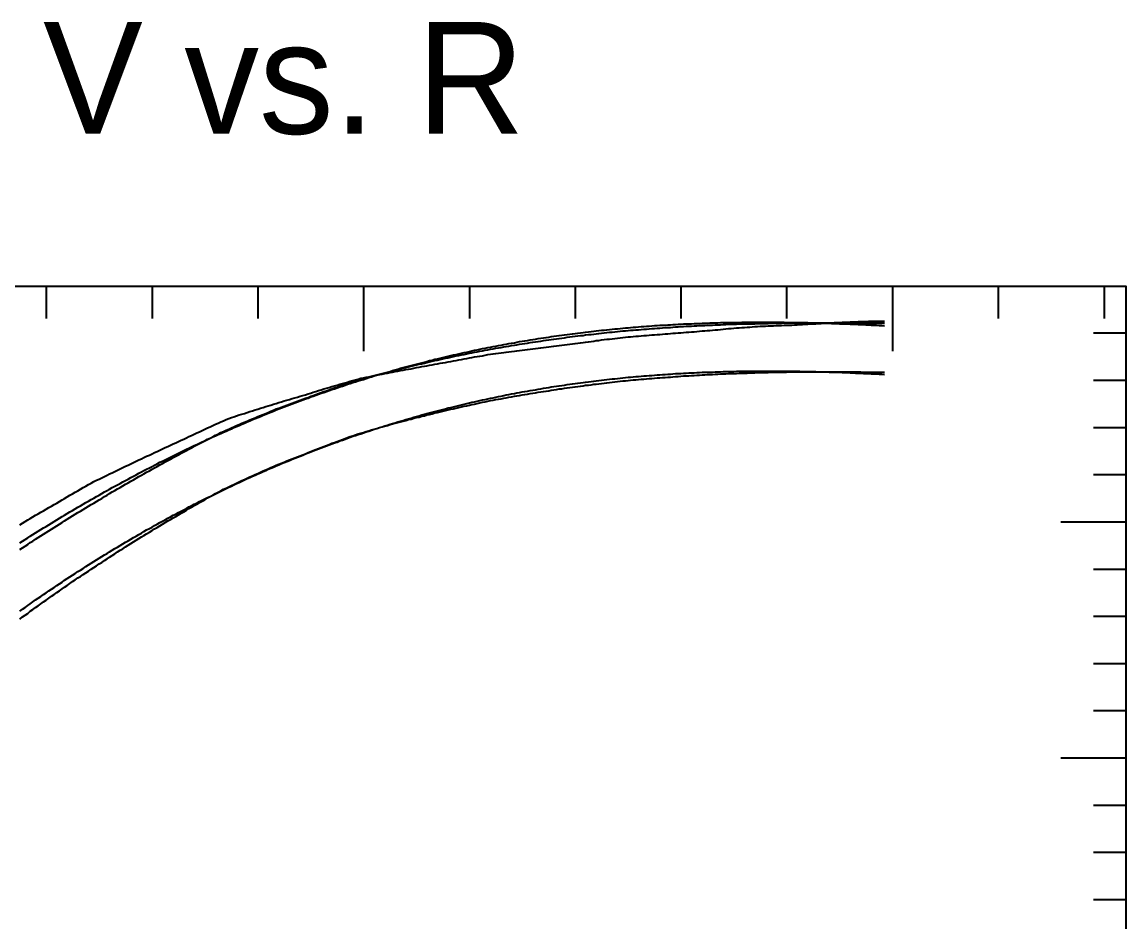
# Model space of a CAD drawing. Extents: x -35 to 179, y -35 to 142.
# Drawn here: x 70.5 to 179.2, y 53.6 to 142.2 of the extents above; entities that cross this region are included whole.
import ezdxf

# ---------------------------------------------------------------- set-up
doc = ezdxf.new("R2010")
doc.units = 0

msp = doc.modelspace()

# ---------------------------------------------------------------- linework, layer by layer
at = {"color": 0}
for p, q in [((72.9, 116.19), (72.9, 112.99)), ((83.32, 116.19), (83.32, 112.99)), ((93.73, 116.19), (93.73, 112.99)), ((104.14, 116.19), (104.14, 109.79)), ((114.56, 116.19), (114.56, 112.99)), ((124.97, 116.19), (124.97, 112.99)), ((135.39, 116.19), (135.39, 112.99)), ((145.8, 116.19), (145.8, 112.99)), ((156.22, 116.19), (156.22, 109.79)), ((166.63, 116.19), (166.63, 112.99)), ((177.05, 116.19), (177.05, 112.99)), ((179.2, 111.54), (176, 111.54)), ((179.2, 106.89), (176, 106.89)), ((179.2, 102.24), (176, 102.24)), ((179.2, 97.6), (176, 97.6)), ((179.2, 92.95), (172.8, 92.95)), ((179.2, 88.3), (176, 88.3)), ((179.2, 83.65), (176, 83.65)), ((179.2, 79.01), (176, 79.01)), ((179.2, 74.36), (176, 74.36)), ((179.2, 69.71), (172.8, 69.71)), ((179.2, 65.06), (176, 65.06)), ((179.2, 60.42), (176, 60.42)), ((179.2, 55.77), (176, 55.77))]:
    msp.add_line(p, q, dxfattribs=at)
msp.add_lwpolyline([(0, 0), (0, 116.19), (179.2, 116.19), (179.2, 0)], close=True, dxfattribs=at)
at = {"color": 6}
msp.add_lwpolyline([(70.3, 92.7), (70.56, 92.85), (70.82, 93), (71.08, 93.16), (71.34, 93.31), (71.6, 93.46), (71.86, 93.62), (72.12, 93.77), (72.38, 93.92), (72.64, 94.07), (72.9, 94.23), (73.16, 94.38), (73.42, 94.53), (73.68, 94.68), (73.94, 94.83), (74.2, 94.99), (74.46, 95.14), (74.72, 95.29), (74.98, 95.44), (75.24, 95.59), (75.5, 95.74), (75.77, 95.89), (76.03, 96.04), (76.29, 96.19), (76.55, 96.35), (76.81, 96.5), (77.07, 96.65), (77.33, 96.8), (77.59, 96.95), (77.85, 97.07), (78.11, 97.19), (78.37, 97.32), (78.63, 97.45), (78.89, 97.57), (79.15, 97.7), (79.41, 97.82), (79.67, 97.95), (79.93, 98.08), (80.19, 98.2), (80.45, 98.33), (80.71, 98.45), (80.97, 98.57), (81.23, 98.7), (81.49, 98.82), (81.75, 98.95), (82.01, 99.07), (82.27, 99.19), (82.53, 99.32), (82.79, 99.44), (83.06, 99.56), (83.32, 99.68), (83.58, 99.8), (83.84, 99.92), (84.1, 100.04), (84.36, 100.17), (84.62, 100.29), (84.88, 100.41), (85.14, 100.53), (85.4, 100.65), (85.66, 100.77), (85.92, 100.89), (86.18, 101.01), (86.44, 101.13), (86.7, 101.25), (86.96, 101.37), (87.22, 101.49), (87.48, 101.61), (87.74, 101.73), (88, 101.85), (88.26, 101.98), (88.52, 102.1), (88.78, 102.22), (89.04, 102.34), (89.3, 102.46), (89.56, 102.58), (89.82, 102.7), (90.09, 102.82), (90.35, 102.94), (90.61, 103.06), (90.87, 103.16), (91.13, 103.24), (91.39, 103.33), (91.65, 103.41), (91.91, 103.5), (92.17, 103.58), (92.43, 103.66), (92.69, 103.75), (92.95, 103.83), (93.21, 103.92), (93.47, 104), (93.73, 104.08), (93.99, 104.16), (94.25, 104.24), (94.51, 104.32), (94.77, 104.4), (95.03, 104.48), (95.29, 104.56), (95.55, 104.64), (95.81, 104.72), (96.07, 104.81), (96.33, 104.88), (96.59, 104.96), (96.85, 105.04), (97.11, 105.11), (97.38, 105.19), (97.64, 105.27), (97.9, 105.35), (98.16, 105.42), (98.42, 105.5), (98.68, 105.58), (98.94, 105.66), (99.2, 105.74), (99.46, 105.82), (99.72, 105.9), (99.98, 105.98), (100.24, 106.06), (100.5, 106.14), (100.76, 106.22), (101.02, 106.3), (101.28, 106.38), (101.54, 106.45), (101.8, 106.52), (102.06, 106.6), (102.32, 106.67), (102.58, 106.74), (102.84, 106.82), (103.1, 106.89), (103.36, 106.96), (103.62, 107.04), (103.88, 107.11), (104.14, 107.16), (104.4, 107.21), (104.67, 107.27), (104.93, 107.32), (105.19, 107.37), (105.45, 107.42), (105.71, 107.47), (105.97, 107.52), (106.23, 107.58), (106.49, 107.63), (106.75, 107.68), (107.01, 107.73), (107.27, 107.77), (107.53, 107.82), (107.79, 107.87), (108.05, 107.92), (108.31, 107.97), (108.57, 108.02), (108.83, 108.06), (109.09, 108.11), (109.35, 108.16), (109.61, 108.21), (109.87, 108.26), (110.13, 108.3), (110.39, 108.35), (110.65, 108.4), (110.91, 108.44), (111.17, 108.49), (111.43, 108.54), (111.7, 108.59), (111.96, 108.64), (112.22, 108.68), (112.48, 108.73), (112.74, 108.78), (113, 108.83), (113.26, 108.88), (113.52, 108.93), (113.78, 108.97), (114.04, 109.02), (114.3, 109.07), (114.56, 109.12), (114.82, 109.16), (115.08, 109.21), (115.34, 109.25), (115.6, 109.3), (115.86, 109.34), (116.12, 109.39), (116.38, 109.44), (116.64, 109.48), (116.9, 109.53), (117.16, 109.57), (117.42, 109.6), (117.68, 109.63), (117.94, 109.66), (118.2, 109.7), (118.46, 109.73), (118.72, 109.76), (118.99, 109.79), (119.25, 109.83), (119.51, 109.86), (119.77, 109.89), (120.03, 109.92), (120.29, 109.96), (120.55, 109.99), (120.81, 110.02), (121.07, 110.05), (121.33, 110.08), (121.59, 110.12), (121.85, 110.15), (122.11, 110.18), (122.37, 110.21), (122.63, 110.24), (122.89, 110.28), (123.15, 110.31), (123.41, 110.34), (123.67, 110.37), (123.93, 110.4), (124.19, 110.43), (124.45, 110.46), (124.71, 110.49), (124.97, 110.53), (125.23, 110.56), (125.49, 110.6), (125.75, 110.63), (126.01, 110.67), (126.28, 110.71), (126.54, 110.74), (126.8, 110.78), (127.06, 110.82), (127.32, 110.85), (127.58, 110.89), (127.84, 110.92), (128.1, 110.95), (128.36, 110.98), (128.62, 111.01), (128.88, 111.04), (129.14, 111.07), (129.4, 111.1), (129.66, 111.13), (129.92, 111.16), (130.18, 111.18), (130.44, 111.21), (130.7, 111.23), (130.96, 111.25), (131.22, 111.27), (131.48, 111.3), (131.74, 111.32), (132, 111.34), (132.26, 111.36), (132.52, 111.38), (132.78, 111.4), (133.04, 111.42), (133.31, 111.44), (133.57, 111.46), (133.83, 111.48), (134.09, 111.5), (134.35, 111.52), (134.61, 111.54), (134.87, 111.56), (135.13, 111.58), (135.39, 111.6), (135.65, 111.62), (135.91, 111.64), (136.17, 111.66), (136.43, 111.68), (136.69, 111.7), (136.95, 111.73), (137.21, 111.75), (137.47, 111.77), (137.73, 111.79), (137.99, 111.81), (138.25, 111.83), (138.51, 111.86), (138.77, 111.88), (139.03, 111.9), (139.29, 111.93), (139.55, 111.95), (139.81, 111.98), (140.07, 112), (140.33, 112.02), (140.6, 112.05), (140.86, 112.07), (141.12, 112.09), (141.38, 112.11), (141.64, 112.13), (141.9, 112.14), (142.16, 112.16), (142.42, 112.18), (142.68, 112.2), (142.94, 112.22), (143.2, 112.24), (143.46, 112.25), (143.72, 112.26), (143.98, 112.27), (144.24, 112.28), (144.5, 112.29), (144.76, 112.3), (145.02, 112.31), (145.28, 112.32), (145.54, 112.33), (145.8, 112.34), (146.06, 112.35), (146.32, 112.36), (146.58, 112.38), (146.84, 112.39), (147.1, 112.41), (147.36, 112.42), (147.62, 112.43), (147.89, 112.45), (148.15, 112.46), (148.41, 112.48), (148.67, 112.49), (148.93, 112.5), (149.19, 112.52), (149.45, 112.53), (149.71, 112.55), (149.97, 112.56), (150.23, 112.57), (150.49, 112.59), (150.75, 112.6), (151.01, 112.62), (151.27, 112.63), (151.53, 112.64), (151.79, 112.65), (152.05, 112.66), (152.31, 112.67), (152.57, 112.68), (152.83, 112.69), (153.09, 112.7), (153.35, 112.71), (153.61, 112.72), (153.87, 112.73), (154.13, 112.74), (154.39, 112.74), (154.65, 112.74), (154.92, 112.74), (155.18, 112.74), (155.44, 112.74)], dxfattribs=at)
at = {"color": 3}
for points in [[(70.3, 90.9), (70.56, 91.08), (70.82, 91.23), (71.08, 91.4), (71.34, 91.57), (71.6, 91.73), (71.86, 91.9), (72.12, 92.05), (72.38, 92.22), (72.64, 92.38), (72.9, 92.53), (73.16, 92.7), (73.42, 92.86), (73.68, 93.01), (73.94, 93.18), (74.2, 93.33), (74.46, 93.49), (74.72, 93.65), (74.98, 93.8), (75.24, 93.97), (75.5, 94.11), (75.77, 94.26), (76.03, 94.42), (76.29, 94.56), (76.55, 94.72), (76.81, 94.87), (77.07, 95.02), (77.33, 95.18), (77.59, 95.32), (77.85, 95.47), (78.11, 95.62), (78.37, 95.76), (78.63, 95.92), (78.89, 96.05), (79.15, 96.2), (79.41, 96.35), (79.67, 96.48), (79.93, 96.63), (80.19, 96.77), (80.45, 96.91), (80.71, 97.06), (80.97, 97.19), (81.23, 97.34), (81.49, 97.48), (81.75, 97.61), (82.01, 97.76), (82.27, 97.89), (82.53, 98.02), (82.79, 98.17), (83.06, 98.29), (83.32, 98.43), (83.58, 98.56), (83.84, 98.69), (84.1, 98.84), (84.36, 98.96), (84.62, 99.09), (84.88, 99.22), (85.14, 99.35), (85.4, 99.49), (85.66, 99.61), (85.92, 99.74), (86.18, 99.87), (86.44, 99.99), (86.7, 100.12), (86.96, 100.24), (87.22, 100.36), (87.48, 100.5), (87.74, 100.61), (88, 100.73), (88.26, 100.86), (88.52, 100.97), (88.78, 101.11), (89.04, 101.22), (89.3, 101.34), (89.56, 101.46), (89.82, 101.57), (90.09, 101.69), (90.35, 101.81), (90.61, 101.92), (90.87, 102.04), (91.13, 102.15), (91.39, 102.26), (91.65, 102.38), (91.91, 102.48), (92.17, 102.61), (92.43, 102.71), (92.69, 102.82), (92.95, 102.94), (93.21, 103.04), (93.47, 103.15), (93.73, 103.26), (93.99, 103.36), (94.25, 103.48), (94.51, 103.57), (94.77, 103.68), (95.03, 103.79), (95.29, 103.88), (95.55, 104), (95.81, 104.09), (96.07, 104.19), (96.33, 104.3), (96.59, 104.39), (96.85, 104.49), (97.11, 104.59), (97.38, 104.69), (97.64, 104.8), (97.9, 104.88), (98.16, 104.98), (98.42, 105.08), (98.68, 105.17), (98.94, 105.28), (99.2, 105.36), (99.46, 105.45), (99.72, 105.55), (99.98, 105.64), (100.24, 105.73), (100.5, 105.82), (100.76, 105.91), (101.02, 106.01), (101.28, 106.09), (101.54, 106.18), (101.8, 106.27), (102.06, 106.35), (102.32, 106.44), (102.58, 106.52), (102.84, 106.61), (103.1, 106.69), (103.36, 106.77), (103.62, 106.86), (103.88, 106.94), (104.14, 107.01), (104.4, 107.1), (104.67, 107.18), (104.93, 107.26), (105.19, 107.34), (105.45, 107.41), (105.71, 107.5), (105.97, 107.57), (106.23, 107.65), (106.49, 107.73), (106.75, 107.79), (107.01, 107.87), (107.27, 107.95), (107.53, 108.01), (107.79, 108.1), (108.05, 108.16), (108.31, 108.23), (108.57, 108.31), (108.83, 108.37), (109.09, 108.45), (109.35, 108.51), (109.61, 108.58), (109.87, 108.65), (110.13, 108.71), (110.39, 108.78), (110.65, 108.85), (110.91, 108.91), (111.17, 108.98), (111.43, 109.04), (111.7, 109.1), (111.96, 109.17), (112.22, 109.22), (112.48, 109.29), (112.74, 109.35), (113, 109.41), (113.26, 109.47), (113.52, 109.53), (113.78, 109.59), (114.04, 109.64), (114.3, 109.7), (114.56, 109.76), (114.82, 109.81), (115.08, 109.87), (115.34, 109.92), (115.6, 109.97), (115.86, 110.03), (116.12, 110.08), (116.38, 110.13), (116.64, 110.19), (116.9, 110.24), (117.16, 110.29), (117.42, 110.34), (117.68, 110.38), (117.94, 110.44), (118.2, 110.48), (118.46, 110.53), (118.72, 110.58), (118.99, 110.62), (119.25, 110.68), (119.51, 110.72), (119.77, 110.76), (120.03, 110.81), (120.29, 110.85), (120.55, 110.89), (120.81, 110.93), (121.07, 110.97), (121.33, 111.02), (121.59, 111.06), (121.85, 111.1), (122.11, 111.14), (122.37, 111.17), (122.63, 111.22), (122.89, 111.25), (123.15, 111.29), (123.41, 111.33), (123.67, 111.36), (123.93, 111.4), (124.19, 111.43), (124.45, 111.46), (124.71, 111.5), (124.97, 111.53), (125.23, 111.57), (125.49, 111.6), (125.75, 111.63), (126.01, 111.67), (126.28, 111.69), (126.54, 111.72), (126.8, 111.75), (127.06, 111.78), (127.32, 111.81), (127.58, 111.84), (127.84, 111.86), (128.1, 111.9), (128.36, 111.92), (128.62, 111.95), (128.88, 111.97), (129.14, 111.99), (129.4, 112.02), (129.66, 112.04), (129.92, 112.07), (130.18, 112.09), (130.44, 112.11), (130.7, 112.14), (130.96, 112.16), (131.22, 112.18), (131.48, 112.2), (131.74, 112.22), (132, 112.24), (132.26, 112.26), (132.52, 112.27), (132.78, 112.3), (133.04, 112.31), (133.31, 112.33), (133.57, 112.34), (133.83, 112.36), (134.09, 112.37), (134.35, 112.39), (134.61, 112.4), (134.87, 112.42), (135.13, 112.43), (135.39, 112.45), (135.65, 112.46), (135.91, 112.47), (136.17, 112.48), (136.43, 112.49), (136.69, 112.5), (136.95, 112.52), (137.21, 112.52), (137.47, 112.53), (137.73, 112.54), (137.99, 112.55), (138.25, 112.56), (138.51, 112.57), (138.77, 112.58), (139.03, 112.58), (139.29, 112.59), (139.55, 112.6), (139.81, 112.6), (140.07, 112.61), (140.33, 112.61), (140.6, 112.62), (140.86, 112.62), (141.12, 112.62), (141.38, 112.63), (141.64, 112.63), (141.9, 112.63), (142.16, 112.63), (142.42, 112.64), (142.68, 112.64), (142.94, 112.64), (143.2, 112.64), (143.46, 112.64), (143.72, 112.64), (143.98, 112.64), (144.24, 112.64), (144.5, 112.64), (144.76, 112.63), (145.02, 112.63), (145.28, 112.63), (145.54, 112.63), (145.8, 112.62), (146.06, 112.62), (146.32, 112.62), (146.58, 112.61), (146.84, 112.61), (147.1, 112.6), (147.36, 112.6), (147.62, 112.59), (147.89, 112.59), (148.15, 112.58), (148.41, 112.57), (148.67, 112.57), (148.93, 112.56), (149.19, 112.55), (149.45, 112.54), (149.71, 112.54), (149.97, 112.53), (150.23, 112.52), (150.49, 112.51), (150.75, 112.5), (151.01, 112.49), (151.27, 112.48), (151.53, 112.47), (151.79, 112.46), (152.05, 112.45), (152.31, 112.44), (152.57, 112.43), (152.83, 112.42), (153.09, 112.41), (153.35, 112.4), (153.61, 112.38), (153.87, 112.37), (154.13, 112.36), (154.39, 112.35), (154.65, 112.33), (154.92, 112.32), (155.18, 112.31), (155.44, 112.29)], [(70.3, 84.18), (70.56, 84.37), (70.82, 84.55), (71.08, 84.73), (71.34, 84.92), (71.6, 85.09), (71.86, 85.29), (72.12, 85.46), (72.38, 85.64), (72.64, 85.82), (72.9, 85.99), (73.16, 86.17), (73.42, 86.35), (73.68, 86.52), (73.94, 86.71), (74.2, 86.87), (74.46, 87.05), (74.72, 87.22), (74.98, 87.39), (75.24, 87.58), (75.5, 87.73), (75.77, 87.9), (76.03, 88.08), (76.29, 88.23), (76.55, 88.4), (76.81, 88.57), (77.07, 88.73), (77.33, 88.91), (77.59, 89.06), (77.85, 89.23), (78.11, 89.39), (78.37, 89.55), (78.63, 89.72), (78.89, 89.87), (79.15, 90.03), (79.41, 90.19), (79.67, 90.34), (79.93, 90.5), (80.19, 90.66), (80.45, 90.81), (80.71, 90.98), (80.97, 91.12), (81.23, 91.27), (81.49, 91.43), (81.75, 91.57), (82.01, 91.74), (82.27, 91.87), (82.53, 92.02), (82.79, 92.18), (83.06, 92.32), (83.32, 92.47), (83.58, 92.61), (83.84, 92.75), (84.1, 92.91), (84.36, 93.04), (84.62, 93.19), (84.88, 93.33), (85.14, 93.46), (85.4, 93.62), (85.66, 93.75), (85.92, 93.89), (86.18, 94.03), (86.44, 94.16), (86.7, 94.3), (86.96, 94.44), (87.22, 94.56), (87.48, 94.71), (87.74, 94.83), (88, 94.97), (88.26, 95.1), (88.52, 95.23), (88.78, 95.37), (89.04, 95.49), (89.3, 95.62), (89.56, 95.75), (89.82, 95.87), (90.09, 96), (90.35, 96.13), (90.61, 96.25), (90.87, 96.39), (91.13, 96.5), (91.39, 96.63), (91.65, 96.75), (91.91, 96.86), (92.17, 97), (92.43, 97.11), (92.69, 97.23), (92.95, 97.35), (93.21, 97.46), (93.47, 97.58), (93.73, 97.7), (93.99, 97.81), (94.25, 97.93), (94.51, 98.04), (94.77, 98.15), (95.03, 98.27), (95.29, 98.37), (95.55, 98.5), (95.81, 98.6), (96.07, 98.71), (96.33, 98.82), (96.59, 98.92), (96.85, 99.03), (97.11, 99.14), (97.38, 99.24), (97.64, 99.36), (97.9, 99.45), (98.16, 99.56), (98.42, 99.66), (98.68, 99.76), (98.94, 99.87), (99.2, 99.97), (99.46, 100.07), (99.72, 100.17), (99.98, 100.26), (100.24, 100.36), (100.5, 100.46), (100.76, 100.55), (101.02, 100.66), (101.28, 100.75), (101.54, 100.84), (101.8, 100.94), (102.06, 101.03), (102.32, 101.13), (102.58, 101.21), (102.84, 101.3), (103.1, 101.4), (103.36, 101.48), (103.62, 101.57), (103.88, 101.66), (104.14, 101.74), (104.4, 101.84), (104.67, 101.92), (104.93, 102.01), (105.19, 102.09), (105.45, 102.17), (105.71, 102.27), (105.97, 102.34), (106.23, 102.42), (106.49, 102.51), (106.75, 102.58), (107.01, 102.66), (107.27, 102.74), (107.53, 102.82), (107.79, 102.9), (108.05, 102.97), (108.31, 103.05), (108.57, 103.13), (108.83, 103.2), (109.09, 103.28), (109.35, 103.35), (109.61, 103.42), (109.87, 103.5), (110.13, 103.57), (110.39, 103.64), (110.65, 103.71), (110.91, 103.78), (111.17, 103.85), (111.43, 103.92), (111.7, 103.99), (111.96, 104.05), (112.22, 104.12), (112.48, 104.19), (112.74, 104.25), (113, 104.31), (113.26, 104.38), (113.52, 104.44), (113.78, 104.5), (114.04, 104.57), (114.3, 104.62), (114.56, 104.69), (114.82, 104.75), (115.08, 104.81), (115.34, 104.87), (115.6, 104.92), (115.86, 104.99), (116.12, 105.04), (116.38, 105.09), (116.64, 105.15), (116.9, 105.2), (117.16, 105.26), (117.42, 105.31), (117.68, 105.36), (117.94, 105.42), (118.2, 105.47), (118.46, 105.52), (118.72, 105.57), (118.99, 105.62), (119.25, 105.67), (119.51, 105.72), (119.77, 105.77), (120.03, 105.82), (120.29, 105.86), (120.55, 105.91), (120.81, 105.95), (121.07, 105.99), (121.33, 106.04), (121.59, 106.08), (121.85, 106.13), (122.11, 106.17), (122.37, 106.21), (122.63, 106.26), (122.89, 106.29), (123.15, 106.33), (123.41, 106.38), (123.67, 106.41), (123.93, 106.45), (124.19, 106.49), (124.45, 106.52), (124.71, 106.57), (124.97, 106.6), (125.23, 106.64), (125.49, 106.67), (125.75, 106.7), (126.01, 106.74), (126.28, 106.77), (126.54, 106.8), (126.8, 106.84), (127.06, 106.87), (127.32, 106.9), (127.58, 106.93), (127.84, 106.96), (128.1, 106.99), (128.36, 107.02), (128.62, 107.05), (128.88, 107.07), (129.14, 107.1), (129.4, 107.13), (129.66, 107.15), (129.92, 107.18), (130.18, 107.21), (130.44, 107.23), (130.7, 107.25), (130.96, 107.28), (131.22, 107.3), (131.48, 107.32), (131.74, 107.34), (132, 107.36), (132.26, 107.39), (132.52, 107.4), (132.78, 107.43), (133.04, 107.44), (133.31, 107.46), (133.57, 107.48), (133.83, 107.5), (134.09, 107.52), (134.35, 107.53), (134.61, 107.55), (134.87, 107.57), (135.13, 107.58), (135.39, 107.6), (135.65, 107.61), (135.91, 107.62), (136.17, 107.64), (136.43, 107.65), (136.69, 107.66), (136.95, 107.68), (137.21, 107.68), (137.47, 107.7), (137.73, 107.71), (137.99, 107.72), (138.25, 107.73), (138.51, 107.73), (138.77, 107.74), (139.03, 107.75), (139.29, 107.76), (139.55, 107.77), (139.81, 107.77), (140.07, 107.78), (140.33, 107.79), (140.6, 107.79), (140.86, 107.8), (141.12, 107.8), (141.38, 107.8), (141.64, 107.81), (141.9, 107.81), (142.16, 107.82), (142.42, 107.82), (142.68, 107.82), (142.94, 107.82), (143.2, 107.82), (143.46, 107.83), (143.72, 107.83), (143.98, 107.83), (144.24, 107.83), (144.5, 107.83), (144.76, 107.82), (145.02, 107.82), (145.28, 107.82), (145.54, 107.82), (145.8, 107.82), (146.06, 107.81), (146.32, 107.81), (146.58, 107.81), (146.84, 107.8), (147.1, 107.8), (147.36, 107.79), (147.62, 107.79), (147.89, 107.78), (148.15, 107.78), (148.41, 107.77), (148.67, 107.77), (148.93, 107.76), (149.19, 107.75), (149.45, 107.74), (149.71, 107.74), (149.97, 107.73), (150.23, 107.72), (150.49, 107.71), (150.75, 107.7), (151.01, 107.7), (151.27, 107.69), (151.53, 107.68), (151.79, 107.67), (152.05, 107.66), (152.31, 107.65), (152.57, 107.63), (152.83, 107.62), (153.09, 107.61), (153.35, 107.6), (153.61, 107.59), (153.87, 107.58), (154.13, 107.56), (154.39, 107.55), (154.65, 107.54), (154.92, 107.53), (155.18, 107.51), (155.44, 107.5)]]:
    msp.add_lwpolyline(points, dxfattribs=at)
at = {"color": 4}
for points in [[(70.3, 90.24), (70.56, 90.43), (70.82, 90.59), (71.08, 90.76), (71.34, 90.93), (71.6, 91.09), (71.86, 91.28), (72.12, 91.43), (72.38, 91.6), (72.64, 91.77), (72.9, 91.93), (73.16, 92.1), (73.42, 92.26), (73.68, 92.42), (73.94, 92.6), (74.2, 92.75), (74.46, 92.92), (74.72, 93.08), (74.98, 93.23), (75.24, 93.41), (75.5, 93.56), (75.77, 93.72), (76.03, 93.89), (76.29, 94.04), (76.55, 94.2), (76.81, 94.36), (77.07, 94.51), (77.33, 94.68), (77.59, 94.83), (77.85, 94.99), (78.11, 95.15), (78.37, 95.29), (78.63, 95.46), (78.89, 95.61), (79.15, 95.76), (79.41, 95.92), (79.67, 96.06), (79.93, 96.22), (80.19, 96.37), (80.45, 96.52), (80.71, 96.68), (80.97, 96.82), (81.23, 96.98), (81.49, 97.13), (81.75, 97.27), (82.01, 97.43), (82.27, 97.57), (82.53, 97.72), (82.79, 97.87), (83.06, 98.01), (83.32, 98.16), (83.58, 98.3), (83.84, 98.44), (84.1, 98.6), (84.36, 98.73), (84.62, 98.88), (84.88, 99.02), (85.14, 99.15), (85.4, 99.31), (85.66, 99.44), (85.92, 99.58), (86.18, 99.73), (86.44, 99.86), (86.7, 100), (86.96, 100.14), (87.22, 100.27), (87.48, 100.42), (87.74, 100.55), (88, 100.69), (88.26, 100.82), (88.52, 100.95), (88.78, 101.1), (89.04, 101.23), (89.3, 101.36), (89.56, 101.5), (89.82, 101.62), (90.09, 101.76), (90.35, 101.89), (90.61, 101.99), (90.87, 102.12), (91.13, 102.23), (91.39, 102.34), (91.65, 102.46), (91.91, 102.56), (92.17, 102.69), (92.43, 102.79), (92.69, 102.9), (92.95, 103.01), (93.21, 103.11), (93.47, 103.23), (93.73, 103.34), (93.99, 103.44), (94.25, 103.56), (94.51, 103.66), (94.77, 103.76), (95.03, 103.87), (95.29, 103.97), (95.55, 104.09), (95.81, 104.18), (96.07, 104.28), (96.33, 104.38), (96.59, 104.47), (96.85, 104.57), (97.11, 104.67), (97.38, 104.75), (97.64, 104.86), (97.9, 104.95), (98.16, 105.05), (98.42, 105.14), (98.68, 105.23), (98.94, 105.34), (99.2, 105.43), (99.46, 105.52), (99.72, 105.62), (99.98, 105.7), (100.24, 105.8), (100.5, 105.89), (100.76, 105.98), (101.02, 106.08), (101.28, 106.16), (101.54, 106.25), (101.8, 106.34), (102.06, 106.43), (102.32, 106.52), (102.58, 106.6), (102.84, 106.69), (103.1, 106.78), (103.36, 106.86), (103.62, 106.94), (103.88, 107.02), (104.14, 107.08), (104.4, 107.17), (104.67, 107.23), (104.93, 107.31), (105.19, 107.38), (105.45, 107.45), (105.71, 107.53), (105.97, 107.59), (106.23, 107.66), (106.49, 107.73), (106.75, 107.79), (107.01, 107.86), (107.27, 107.93), (107.53, 107.98), (107.79, 108.06), (108.05, 108.12), (108.31, 108.18), (108.57, 108.25), (108.83, 108.3), (109.09, 108.37), (109.35, 108.43), (109.61, 108.49), (109.87, 108.55), (110.13, 108.61), (110.39, 108.67), (110.65, 108.73), (110.91, 108.79), (111.17, 108.85), (111.43, 108.9), (111.7, 108.96), (111.96, 109.02), (112.22, 109.08), (112.48, 109.14), (112.74, 109.19), (113, 109.25), (113.26, 109.31), (113.52, 109.36), (113.78, 109.41), (114.04, 109.47), (114.3, 109.52), (114.56, 109.58), (114.82, 109.62), (115.08, 109.68), (115.34, 109.73), (115.6, 109.78), (115.86, 109.83), (116.12, 109.88), (116.38, 109.93), (116.64, 109.98), (116.9, 110.02), (117.16, 110.07), (117.42, 110.11), (117.68, 110.15), (117.94, 110.21), (118.2, 110.25), (118.46, 110.29), (118.72, 110.34), (118.99, 110.37), (119.25, 110.42), (119.51, 110.46), (119.77, 110.5), (120.03, 110.55), (120.29, 110.58), (120.55, 110.63), (120.81, 110.67), (121.07, 110.7), (121.33, 110.75), (121.59, 110.78), (121.85, 110.82), (122.11, 110.86), (122.37, 110.89), (122.63, 110.93), (122.89, 110.97), (123.15, 111), (123.41, 111.04), (123.67, 111.07), (123.93, 111.11), (124.19, 111.15), (124.45, 111.18), (124.71, 111.22), (124.97, 111.25), (125.23, 111.28), (125.49, 111.31), (125.75, 111.34), (126.01, 111.38), (126.28, 111.41), (126.54, 111.44), (126.8, 111.47), (127.06, 111.49), (127.32, 111.53), (127.58, 111.55), (127.84, 111.58), (128.1, 111.61), (128.36, 111.64), (128.62, 111.67), (128.88, 111.69), (129.14, 111.72), (129.4, 111.75), (129.66, 111.77), (129.92, 111.79), (130.18, 111.82), (130.44, 111.84), (130.7, 111.86), (130.96, 111.88), (131.22, 111.9), (131.48, 111.93), (131.74, 111.94), (132, 111.96), (132.26, 111.98), (132.52, 112), (132.78, 112.02), (133.04, 112.04), (133.31, 112.06), (133.57, 112.08), (133.83, 112.1), (134.09, 112.12), (134.35, 112.13), (134.61, 112.15), (134.87, 112.17), (135.13, 112.18), (135.39, 112.2), (135.65, 112.22), (135.91, 112.23), (136.17, 112.25), (136.43, 112.26), (136.69, 112.27), (136.95, 112.29), (137.21, 112.3), (137.47, 112.31), (137.73, 112.32), (137.99, 112.33), (138.25, 112.35), (138.51, 112.36), (138.77, 112.37), (139.03, 112.38), (139.29, 112.39), (139.55, 112.41), (139.81, 112.42), (140.07, 112.43), (140.33, 112.44), (140.6, 112.45), (140.86, 112.45), (141.12, 112.46), (141.38, 112.47), (141.64, 112.47), (141.9, 112.48), (142.16, 112.48), (142.42, 112.49), (142.68, 112.49), (142.94, 112.5), (143.2, 112.5), (143.46, 112.51), (143.72, 112.52), (143.98, 112.52), (144.24, 112.53), (144.5, 112.53), (144.76, 112.54), (145.02, 112.55), (145.28, 112.55), (145.54, 112.56), (145.8, 112.56), (146.06, 112.56), (146.32, 112.57), (146.58, 112.57), (146.84, 112.57), (147.1, 112.57), (147.36, 112.57), (147.62, 112.58), (147.89, 112.58), (148.15, 112.58), (148.41, 112.58), (148.67, 112.58), (148.93, 112.58), (149.19, 112.57), (149.45, 112.57), (149.71, 112.57), (149.97, 112.57), (150.23, 112.57), (150.49, 112.56), (150.75, 112.56), (151.01, 112.56), (151.27, 112.56), (151.53, 112.55), (151.79, 112.55), (152.05, 112.55), (152.31, 112.55), (152.57, 112.55), (152.83, 112.54), (153.09, 112.54), (153.35, 112.54), (153.61, 112.53), (153.87, 112.53), (154.13, 112.53), (154.39, 112.53), (154.65, 112.53), (154.92, 112.53), (155.18, 112.53), (155.44, 112.53)], [(70.3, 83.39), (70.56, 83.61), (70.82, 83.78), (71.08, 83.97), (71.34, 84.17), (71.6, 84.34), (71.86, 84.55), (72.12, 84.72), (72.38, 84.91), (72.64, 85.1), (72.9, 85.27), (73.16, 85.46), (73.42, 85.65), (73.68, 85.82), (73.94, 86.02), (74.2, 86.19), (74.46, 86.37), (74.72, 86.56), (74.98, 86.72), (75.24, 86.92), (75.5, 87.09), (75.77, 87.26), (76.03, 87.45), (76.29, 87.61), (76.55, 87.79), (76.81, 87.97), (77.07, 88.13), (77.33, 88.32), (77.59, 88.48), (77.85, 88.66), (78.11, 88.83), (78.37, 88.99), (78.63, 89.18), (78.89, 89.34), (79.15, 89.51), (79.41, 89.68), (79.67, 89.84), (79.93, 90.01), (80.19, 90.18), (80.45, 90.33), (80.71, 90.52), (80.97, 90.67), (81.23, 90.84), (81.49, 91), (81.75, 91.16), (82.01, 91.34), (82.27, 91.49), (82.53, 91.65), (82.79, 91.81), (83.06, 91.96), (83.32, 92.12), (83.58, 92.28), (83.84, 92.43), (84.1, 92.6), (84.36, 92.75), (84.62, 92.91), (84.88, 93.07), (85.14, 93.21), (85.4, 93.38), (85.66, 93.52), (85.92, 93.68), (86.18, 93.83), (86.44, 93.97), (86.7, 94.13), (86.96, 94.28), (87.22, 94.42), (87.48, 94.59), (87.74, 94.72), (88, 94.88), (88.26, 95.03), (88.52, 95.16), (88.78, 95.33), (89.04, 95.46), (89.3, 95.61), (89.56, 95.76), (89.82, 95.89), (90.09, 96.04), (90.35, 96.18), (90.61, 96.29), (90.87, 96.43), (91.13, 96.55), (91.39, 96.67), (91.65, 96.8), (91.91, 96.91), (92.17, 97.04), (92.43, 97.16), (92.69, 97.28), (92.95, 97.4), (93.21, 97.51), (93.47, 97.63), (93.73, 97.75), (93.99, 97.86), (94.25, 97.99), (94.51, 98.09), (94.77, 98.21), (95.03, 98.33), (95.29, 98.43), (95.55, 98.56), (95.81, 98.66), (96.07, 98.76), (96.33, 98.87), (96.59, 98.97), (96.85, 99.08), (97.11, 99.18), (97.38, 99.28), (97.64, 99.39), (97.9, 99.49), (98.16, 99.59), (98.42, 99.69), (98.68, 99.79), (98.94, 99.91), (99.2, 100), (99.46, 100.1), (99.72, 100.21), (99.98, 100.3), (100.24, 100.4), (100.5, 100.5), (100.76, 100.6), (101.02, 100.71), (101.28, 100.8), (101.54, 100.89), (101.8, 100.99), (102.06, 101.08), (102.32, 101.19), (102.58, 101.27), (102.84, 101.37), (103.1, 101.46), (103.36, 101.55), (103.62, 101.64), (103.88, 101.72), (104.14, 101.79), (104.4, 101.88), (104.67, 101.95), (104.93, 102.03), (105.19, 102.11), (105.45, 102.18), (105.71, 102.27), (105.97, 102.34), (106.23, 102.41), (106.49, 102.48), (106.75, 102.55), (107.01, 102.62), (107.27, 102.69), (107.53, 102.76), (107.79, 102.84), (108.05, 102.9), (108.31, 102.97), (108.57, 103.04), (108.83, 103.1), (109.09, 103.18), (109.35, 103.24), (109.61, 103.3), (109.87, 103.37), (110.13, 103.43), (110.39, 103.5), (110.65, 103.56), (110.91, 103.62), (111.17, 103.7), (111.43, 103.75), (111.7, 103.82), (111.96, 103.88), (112.22, 103.94), (112.48, 104.01), (112.74, 104.06), (113, 104.12), (113.26, 104.18), (113.52, 104.24), (113.78, 104.3), (114.04, 104.36), (114.3, 104.41), (114.56, 104.47), (114.82, 104.52), (115.08, 104.58), (115.34, 104.64), (115.6, 104.69), (115.86, 104.75), (116.12, 104.8), (116.38, 104.85), (116.64, 104.91), (116.9, 104.95), (117.16, 105.01), (117.42, 105.06), (117.68, 105.1), (117.94, 105.15), (118.2, 105.2), (118.46, 105.25), (118.72, 105.29), (118.99, 105.34), (119.25, 105.39), (119.51, 105.43), (119.77, 105.47), (120.03, 105.52), (120.29, 105.56), (120.55, 105.61), (120.81, 105.65), (121.07, 105.69), (121.33, 105.74), (121.59, 105.77), (121.85, 105.82), (122.11, 105.86), (122.37, 105.89), (122.63, 105.94), (122.89, 105.98), (123.15, 106.02), (123.41, 106.06), (123.67, 106.09), (123.93, 106.13), (124.19, 106.17), (124.45, 106.2), (124.71, 106.24), (124.97, 106.28), (125.23, 106.31), (125.49, 106.35), (125.75, 106.38), (126.01, 106.42), (126.28, 106.45), (126.54, 106.48), (126.8, 106.52), (127.06, 106.55), (127.32, 106.58), (127.58, 106.61), (127.84, 106.64), (128.1, 106.68), (128.36, 106.7), (128.62, 106.73), (128.88, 106.76), (129.14, 106.79), (129.4, 106.82), (129.66, 106.85), (129.92, 106.87), (130.18, 106.9), (130.44, 106.92), (130.7, 106.95), (130.96, 106.97), (131.22, 106.99), (131.48, 107.02), (131.74, 107.04), (132, 107.06), (132.26, 107.08), (132.52, 107.1), (132.78, 107.13), (133.04, 107.15), (133.31, 107.17), (133.57, 107.19), (133.83, 107.2), (134.09, 107.23), (134.35, 107.24), (134.61, 107.26), (134.87, 107.28), (135.13, 107.3), (135.39, 107.32), (135.65, 107.34), (135.91, 107.35), (136.17, 107.37), (136.43, 107.39), (136.69, 107.4), (136.95, 107.42), (137.21, 107.43), (137.47, 107.45), (137.73, 107.46), (137.99, 107.47), (138.25, 107.49), (138.51, 107.5), (138.77, 107.51), (139.03, 107.53), (139.29, 107.54), (139.55, 107.55), (139.81, 107.56), (140.07, 107.57), (140.33, 107.58), (140.6, 107.59), (140.86, 107.6), (141.12, 107.61), (141.38, 107.62), (141.64, 107.63), (141.9, 107.63), (142.16, 107.64), (142.42, 107.65), (142.68, 107.66), (142.94, 107.67), (143.2, 107.67), (143.46, 107.68), (143.72, 107.69), (143.98, 107.69), (144.24, 107.7), (144.5, 107.71), (144.76, 107.71), (145.02, 107.72), (145.28, 107.72), (145.54, 107.73), (145.8, 107.73), (146.06, 107.74), (146.32, 107.74), (146.58, 107.74), (146.84, 107.75), (147.1, 107.75), (147.36, 107.75), (147.62, 107.76), (147.89, 107.76), (148.15, 107.76), (148.41, 107.76), (148.67, 107.76), (148.93, 107.76), (149.19, 107.76), (149.45, 107.76), (149.71, 107.76), (149.97, 107.76), (150.23, 107.76), (150.49, 107.76), (150.75, 107.75), (151.01, 107.75), (151.27, 107.75), (151.53, 107.75), (151.79, 107.75), (152.05, 107.75), (152.31, 107.74), (152.57, 107.74), (152.83, 107.74), (153.09, 107.74), (153.35, 107.73), (153.61, 107.73), (153.87, 107.73), (154.13, 107.73), (154.39, 107.73), (154.65, 107.73), (154.92, 107.72), (155.18, 107.72), (155.44, 107.72)]]:
    msp.add_lwpolyline(points, dxfattribs=at)

# ---------------------------------------------------------------- texts
at = {"color": 0}
msp.add_text('V vs. R', height=11, dxfattribs=at).set_placement((72.6, 131.19))

doc.saveas('drawing.dxf')
